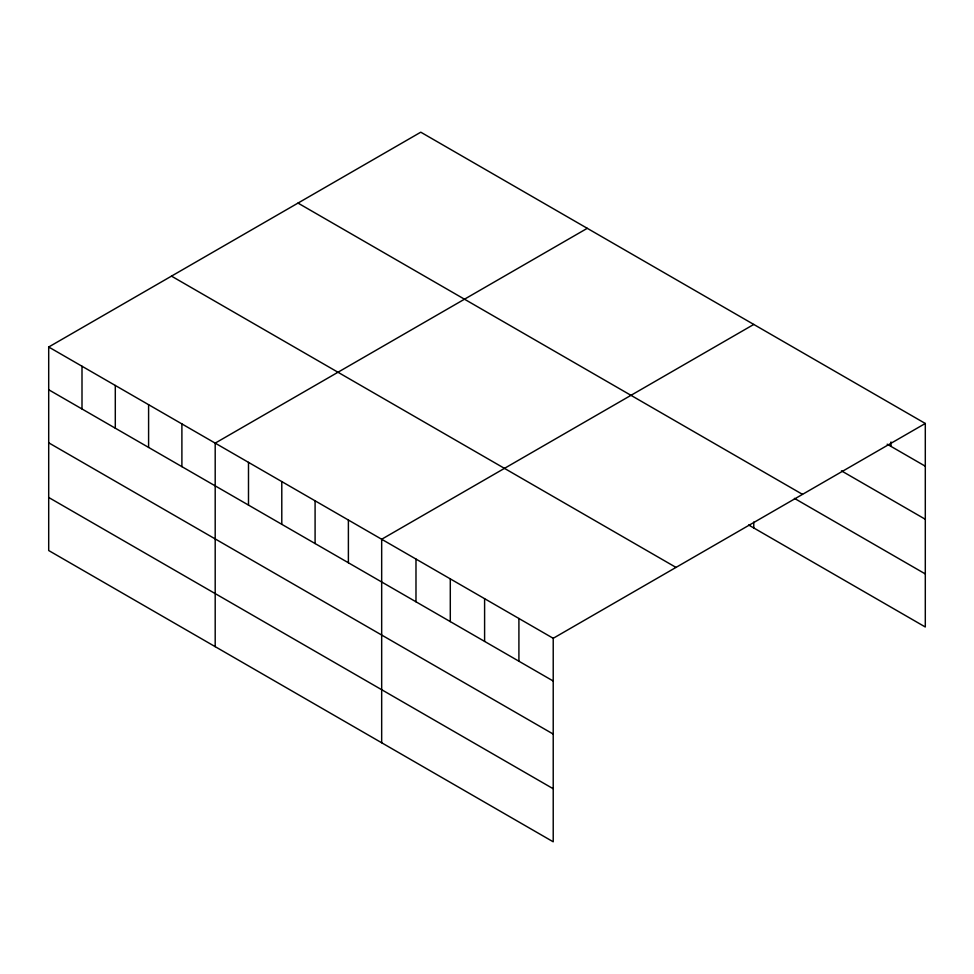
<?xml version="1.0" encoding="UTF-8"?>
<svg xmlns="http://www.w3.org/2000/svg" width="974" height="974" viewBox="0 0 974 974"><rect width="100%" height="100%" fill="white"/><g stroke="black" fill="none" stroke-linecap="round" stroke-linejoin="round"><path stroke-width="1.46" d="M48.7 347.012L553.22 638.299L553.22 841.804L48.7 550.529L48.7 347.012L420.78 132.196L925.3 423.471L925.3 626.988L748.641 524.998M587.273 228.318L215.193 443.133L215.193 646.651M753.766 324.439L381.674 539.255L381.674 742.772M553.22 638.299L925.3 423.471M887.18 444.193L925.3 466.205M841.439 470.844L925.3 519.264M297.995 203.079L802.515 494.366M794.431 498.371L925.3 573.929M171.485 276.129L676.005 567.404M48.7 389.746L553.22 681.021M48.7 442.805L553.22 734.079M48.7 497.471L553.22 788.745M890.991 441.977L890.991 446.396M753.766 522.052L753.766 527.945M518.911 618.49L518.911 661.212M484.602 598.681L484.602 641.416M450.292 578.873L450.292 621.607M415.983 559.064L415.983 601.798M348.388 520.031L348.388 562.765M315.089 500.806L315.089 543.541M281.79 481.582L281.79 524.316M248.492 462.358L248.492 505.092M181.895 423.909L181.895 466.643M148.596 404.685L148.596 447.419M115.297 385.461L115.297 428.195M81.999 366.236L81.999 408.97"/></g></svg>
